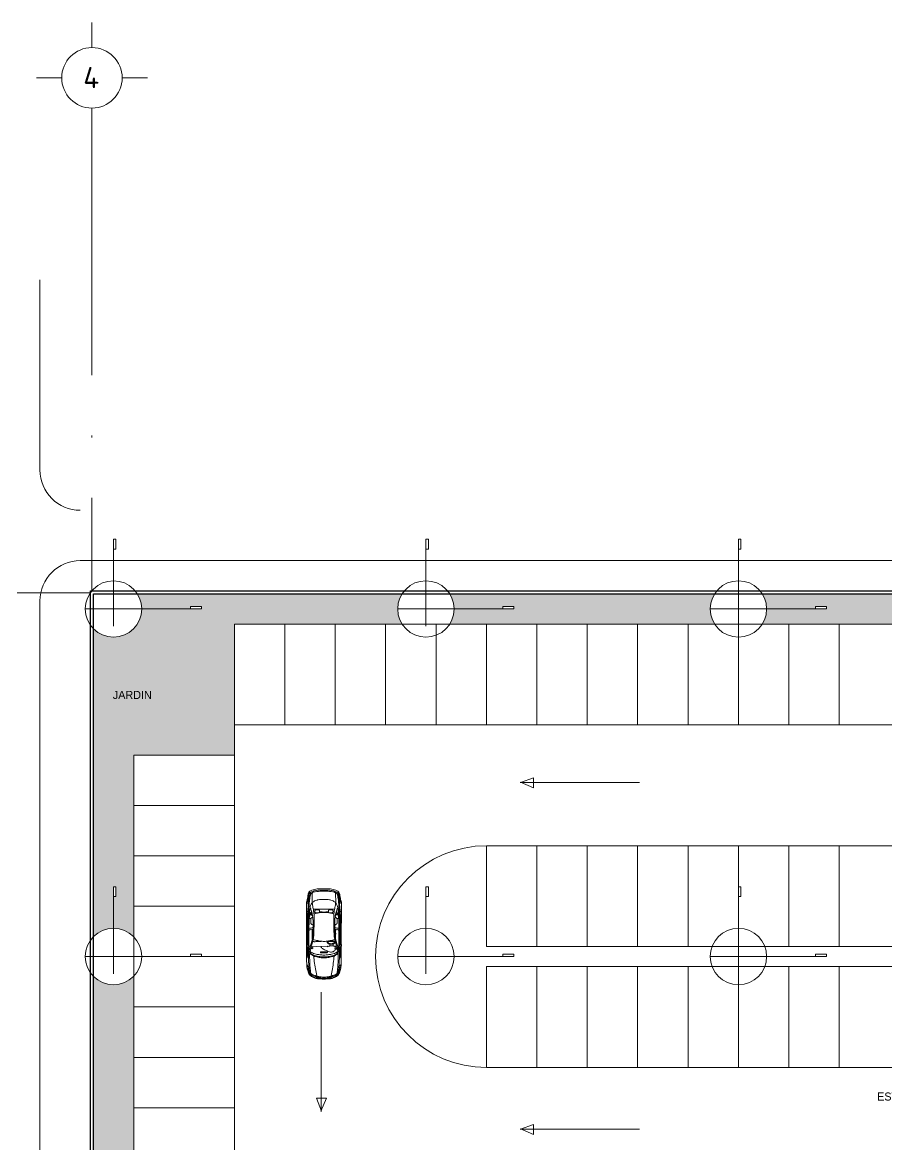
# Model space of a CAD drawing. Header units: millimetres. Extents: x 255 to 764, y 60 to 269.
# Drawn here: x 619.4 to 662.2, y 213.4 to 269.1 of the extents above; entities that cross this region are included whole.
import ezdxf
from ezdxf.enums import TextEntityAlignment as Align

# ---------------------------------------------------------------- set-up
doc = ezdxf.new("R2010")
doc.units = ezdxf.units.MM
doc.linetypes.add('ACAD_ISO10W100', pattern=[18, 12, -3, 0, -3])
for name, color, linetype, lineweight in [('ARBOLES A', 1, 'Continuous', 9), ('AUTOS', 1, 'Continuous', 9), ('BANQUETA', 2, 'Continuous', 20), ('CANCHAS', 1, 'Continuous', 9), ('EJES', 2, 'ACAD_ISO10W100', 20), ('FACHADA 04', 3, 'Continuous', 30), ('HATCH', 1, 'Continuous', 9), ('mobiliario', 1, 'Continuous', 0), ('TEXTO 02', 1, 'Continuous', 13)]:
    doc.layers.add(name, color=color, linetype=linetype, lineweight=lineweight)
doc.styles.add('style3', font='isocpeur.ttf')

# ---------------------------------------------------------------- blocks, each defined once
blk = doc.blocks.new('AutoP19')
for p, q in [((-1.246, 0.706), (-0.654, 0.552)), ((-0.92, 0.616), (-0.953, 0.147)), ((-0.926, 0.745), (-0.939, 0.759)), ((-0.939, 0.759), (-0.904, 0.759)), ((-0.926, 0.745), (-0.06, 0.745)), ((-0.904, 0.675), (-0.926, 0.745)), ((-0.904, 0.759), (-0.849, 0.859)), ((-0.882, 0.778), (0.131, 0.782)), ((-0.864, 0.826), (0.421, 0.822)), ((-0.849, 0.859), (1.253, 0.867)), ((-0.252, 0.581), (-0.063, 0.584)), ((-0.06, 0.745), (0.298, 0.734)), ((0.443, 0.653), (0.244, 0.652)), ((-0.938, 0.133), (-0.931, -0.154)), ((0.911, 0.528), (0.911, -0.03)), ((0.911, -0.528), (0.911, 0.03)), ((1.751, 0.525), (1.813, 0.497)), ((-1.246, -0.706), (-0.654, -0.552)), ((-0.824, -0.288), (-0.914, -0.286)), ((-0.818, -0.453), (-0.914, -0.453)), ((1.751, -0.525), (1.813, -0.497)), ((-0.926, -0.745), (-0.939, -0.759)), ((-0.939, -0.759), (-0.904, -0.759)), ((-0.904, -0.675), (-0.926, -0.745)), ((-0.926, -0.745), (-0.06, -0.745)), ((-0.904, -0.759), (-0.849, -0.859)), ((-0.882, -0.778), (0.131, -0.782)), ((-0.864, -0.826), (0.421, -0.822)), ((-0.849, -0.859), (1.253, -0.867)), ((-0.252, -0.581), (-0.063, -0.584)), ((-0.06, -0.745), (0.298, -0.734)), ((0.443, -0.653), (0.244, -0.652))]:
    blk.add_line(p, q)
for centre in [(-1.017, 0.589), (-1.017, -0.589)]:
    blk.add_ellipse(centre, major_axis=(0, 0.0429), ratio=0.983266, start_param=4.712389, end_param=10.995574)
for points, knots in [([(-2.564, 0), (-2.564, 0.054), (-2.548, 0.215), (-2.538, 0.436), (-2.443, 0.603), (-2.375, 0.696), (-2.29, 0.75), (-2.194, 0.793), (-2.081, 0.821), (-2.002, 0.842), (-1.959, 0.842)], [0, 0, 0, 0, 0.16039, 0.479033, 0.632967, 0.722015, 0.817474, 0.927562, 1.03733, 1.167094, 1.167094, 1.167094, 1.167094]), ([(-2.253, 0.764), (-2.281, 0.74), (-2.334, 0.696), (-2.415, 0.613), (-2.479, 0.488), (-2.504, 0.346), (-2.531, 0.181), (-2.539, 0.071), (-2.539, 0)], [0, 0, 0, 0, 0.1095129, 0.2035347, 0.3452507, 0.5161382, 0.6275464, 0.8383798, 0.8383798, 0.8383798, 0.8383798]), ([(-1.959, 0.842), (-2.018, 0.841), (-2.115, 0.791), (-2.243, 0.737), (-2.338, 0.648), (-2.417, 0.517), (-2.442, 0.402), (-2.45, 0.335)], [0, 0, 0, 0, 0.1772572, 0.3124951, 0.4151678, 0.5597243, 0.7575412, 0.7575412, 0.7575412, 0.7575412]), ([(-2.137, 0.783), (-2.135, 0.773), (-2.137, 0.752), (-2.164, 0.743), (-2.196, 0.721), (-2.236, 0.691), (-2.292, 0.651), (-2.327, 0.579), (-2.368, 0.503), (-2.38, 0.441), (-2.394, 0.406), (-2.407, 0.381), (-2.431, 0.371), (-2.445, 0.37)], [0, 0, 0, 0, 0.0304541, 0.0502818, 0.0786089, 0.1479133, 0.1986294, 0.2831705, 0.3780326, 0.4523267, 0.4667809, 0.4902599, 0.5347198, 0.5347198, 0.5347198, 0.5347198]), ([(-1.246, 0.706), (-1.336, 0.713), (-1.528, 0.711), (-1.823, 0.699), (-2.078, 0.68), (-2.231, 0.661), (-2.281, 0.655)], [0, 0, 0, 0, 0.269375, 0.574535, 0.885339, 1.036319, 1.036319, 1.036319, 1.036319]), ([(-2.24, 0.684), (-2.219, 0.698), (-2.163, 0.712), (-2.048, 0.733), (-1.884, 0.752), (-1.678, 0.762), (-1.447, 0.769), (-1.218, 0.771), (-1.059, 0.771), (-0.99, 0.772)], [0, 0, 0, 0, 0.076148, 0.165903, 0.355672, 0.569871, 0.782325, 1.050047, 1.257936, 1.257936, 1.257936, 1.257936]), ([(-1.841, 0.853), (-1.843, 0.842), (-1.869, 0.817), (-1.921, 0.798), (-1.99, 0.782), (-2.055, 0.774), (-2.109, 0.761), (-2.135, 0.754), (-2.147, 0.751)], [0, 0, 0, 0, 0.034703, 0.0959761, 0.1659336, 0.2471559, 0.2929944, 0.3295918, 0.3295918, 0.3295918, 0.3295918]), ([(-1.959, 0.842), (-1.922, 0.85), (-1.775, 0.856), (-1.524, 0.859), (-1.219, 0.857), (-1.022, 0.86), (-0.93, 0.86)], [0, 0, 0, 0, 0.114897, 0.437061, 0.754269, 1.029686, 1.029686, 1.029686, 1.029686]), ([(-1.52, 0.856), (-1.515, 0.844), (-1.483, 0.831), (-1.425, 0.814), (-1.326, 0.812), (-1.169, 0.818), (-1.042, 0.819), (-0.962, 0.819)], [0, 0, 0, 0, 0.0364992, 0.0923739, 0.1867837, 0.3273982, 0.5667068, 0.5667068, 0.5667068, 0.5667068]), ([(-1.009, 0.744), (-1.036, 0.744), (-1.091, 0.747), (-1.171, 0.735), (-1.245, 0.718), (-1.314, 0.672), (-1.362, 0.593), (-1.421, 0.512), (-1.459, 0.367), (-1.488, 0.199), (-1.507, 0.059), (-1.507, 0)], [0, 0, 0, 0, 0.082256, 0.165174, 0.241383, 0.30939, 0.405348, 0.511507, 0.603349, 0.843635, 1.017671, 1.017671, 1.017671, 1.017671]), ([(-1.246, 0.706), (-1.267, 0.682), (-1.316, 0.621), (-1.386, 0.477), (-1.44, 0.264), (-1.458, 0.092), (-1.458, 0)], [0, 0, 0, 0, 0.0947759, 0.2311242, 0.4700259, 0.7400315, 0.7400315, 0.7400315, 0.7400315]), ([(-1.191, 0.69), (-1.207, 0.672), (-1.242, 0.617), (-1.287, 0.512), (-1.331, 0.371), (-1.353, 0.196), (-1.367, 0.069), (-1.367, 0)], [0, 0, 0, 0, 0.0708922, 0.1925846, 0.3348457, 0.5072814, 0.7109928, 0.7109928, 0.7109928, 0.7109928]), ([(-1.207, 0.859), (-1.207, 0.839), (-1.204, 0.805), (-1.2, 0.757), (-1.18, 0.74), (-1.173, 0.734)], [0, 0, 0, 0, 1.462159, 2.651105, 3.386321, 3.386321, 3.386321, 3.386321]), ([(0.972, 0.69), (0.956, 0.677), (0.921, 0.653), (0.844, 0.638), (0.76, 0.6), (0.644, 0.572), (0.509, 0.549), (0.303, 0.531), (0.063, 0.54), (-0.167, 0.537), (-0.363, 0.543), (-0.563, 0.565), (-0.832, 0.653), (-1.036, 0.706), (-1.156, 0.737)], [0, 0, 0, 0, 0.05975, 0.126928, 0.230034, 0.336675, 0.482225, 0.641324, 0.954906, 1.203173, 1.330375, 1.542773, 1.802261, 2.175545, 2.175545, 2.175545, 2.175545]), ([(-0.99, 0.772), (-0.991, 0.765), (-0.99, 0.749), (-1.004, 0.745), (-1.009, 0.744)], [0, 0, 0, 0, 0.02274132, 0.03717479, 0.03717479, 0.03717479, 0.03717479]), ([(-0.849, 0.859), (-0.856, 0.864), (-0.881, 0.88), (-0.935, 0.868), (-0.958, 0.818), (-1.002, 0.779), (-0.97, 0.737), (-0.936, 0.735), (-0.926, 0.745)], [0, 0, 0, 0, 0.024864, 0.0846267, 0.1362471, 0.1900683, 0.2245199, 0.2681841, 0.2681841, 0.2681841, 0.2681841]), ([(-0.654, 0.552), (-0.63, 0.545), (-0.568, 0.534), (-0.469, 0.512), (-0.352, 0.504), (-0.145, 0.494), (0.141, 0.493), (0.469, 0.481), (0.752, 0.498), (0.995, 0.543), (1.225, 0.588), (1.465, 0.58), (1.632, 0.582), (1.729, 0.575), (1.737, 0.574)], [0, 0, 0, 0, 0.073325, 0.188896, 0.303039, 0.425821, 0.811242, 1.159737, 1.41058, 1.660623, 1.899627, 2.11145, 2.377727, 2.401703, 2.401703, 2.401703, 2.401703]), ([(-0.567, 0.577), (-0.524, 0.581), (-0.437, 0.578), (-0.344, 0.581), (-0.277, 0.584), (-0.258, 0.561), (-0.251, 0.547), (-0.248, 0.54)], [0, 0, 0, 0, 3.267856, 6.568708, 7.399663, 8.099385, 8.621705, 8.621705, 8.621705, 8.621705]), ([(-0.149, 0.862), (-0.139, 0.85), (-0.117, 0.825), (-0.103, 0.784), (-0.096, 0.756), (-0.096, 0.743)], [1.808086, 1.808086, 1.808086, 1.808086, 2.918874, 4.131288, 5.10151, 5.10151, 5.10151, 5.10151]), ([(-0.14, 0.745), (-0.122, 0.716), (-0.1, 0.646), (-0.068, 0.578), (-0.062, 0.538)], [0, 0, 0, 0, 0.1000351, 0.2184418, 0.2184418, 0.2184418, 0.2184418]), ([(-0.056, 0.745), (-0.043, 0.714), (-0.027, 0.654), (-0.004, 0.585), (-0.001, 0.547), (0, 0.538)], [0, 0, 0, 0, 2.528586, 4.711885, 5.408215, 5.408215, 5.408215, 5.408215]), ([(0.244, 0.652), (0.228, 0.652), (0.188, 0.646), (0.147, 0.599), (0.126, 0.558), (0.127, 0.536)], [0, 0, 0, 0, 0.0486628, 0.1144515, 0.1777721, 0.1777721, 0.1777721, 0.1777721]), ([(0.131, 0.782), (0.266, 0.782), (0.477, 0.778), (0.787, 0.757), (0.964, 0.75), (1.063, 0.739)], [0, 0, 0, 0, 0.4042759, 0.6333827, 0.9326252, 0.9326252, 0.9326252, 0.9326252]), ([(0.298, 0.734), (0.357, 0.734), (0.483, 0.727), (0.628, 0.729), (0.793, 0.711), (0.935, 0.697), (1.059, 0.676), (1.1, 0.66)], [0, 0, 0, 0, 0.1783018, 0.3787173, 0.431954, 0.6762374, 0.8077184, 0.8077184, 0.8077184, 0.8077184]), ([(0.421, 0.822), (0.487, 0.822), (0.608, 0.818), (0.804, 0.804), (1.011, 0.791), (1.224, 0.77), (1.404, 0.755), (1.54, 0.743), (1.64, 0.705), (1.708, 0.646), (1.737, 0.579), (1.778, 0.432), (1.798, 0.238), (1.804, 0.063), (1.804, 0)], [0, 0, 0, 0, 0.198873, 0.363323, 0.587433, 0.823543, 1.004622, 1.129816, 1.230113, 1.320655, 1.388577, 1.443334, 1.771447, 1.958652, 1.958652, 1.958652, 1.958652]), ([(0.684, 0.672), (0.663, 0.677), (0.612, 0.689), (0.55, 0.72), (0.489, 0.732), (0.447, 0.705), (0.446, 0.672), (0.446, 0.643), (0.47, 0.627), (0.489, 0.592), (0.515, 0.57), (0.52, 0.551)], [0, 0, 0, 0, 0.0655106, 0.1550445, 0.2094604, 0.2438604, 0.287164, 0.3001388, 0.3275984, 0.3616951, 0.4200969, 0.4200969, 0.4200969, 0.4200969]), ([(0.793, 0.866), (0.791, 0.846), (0.797, 0.805), (0.76, 0.758), (0.692, 0.671), (0.623, 0.603), (0.561, 0.559)], [0, 0, 0, 0, 0.0597371, 0.1139981, 0.1672498, 0.3938869, 0.3938869, 0.3938869, 0.3938869]), ([(0.755, 0.714), (0.739, 0.695), (0.693, 0.643), (0.643, 0.594), (0.608, 0.566)], [0, 0, 0, 0, 1.868162, 5.271297, 5.271297, 5.271297, 5.271297]), ([(0.712, 0.659), (0.724, 0.655), (0.736, 0.631), (0.745, 0.609), (0.748, 0.599)], [0, 0, 0, 0, 0.983949, 1.771691, 1.771691, 1.771691, 1.771691]), ([(0.808, 0.622), (0.791, 0.623), (0.752, 0.621), (0.728, 0.652), (0.712, 0.659)], [0, 0, 0, 0, 0.0535488, 0.1060573, 0.1060573, 0.1060573, 0.1060573]), ([(1.063, 0.739), (1.139, 0.736), (1.262, 0.723), (1.428, 0.71), (1.548, 0.689), (1.648, 0.649), (1.727, 0.615), (1.737, 0.574)], [0, 0, 0, 0, 0.2277977, 0.3719478, 0.4996814, 0.5863441, 0.709615, 0.709615, 0.709615, 0.709615]), ([(1.1, 0.66), (1.123, 0.653), (1.171, 0.629), (1.253, 0.571), (1.32, 0.47), (1.361, 0.367), (1.373, 0.304), (1.377, 0.284)], [0, 0, 0, 0, 0.0720749, 0.1581284, 0.2958089, 0.4262456, 0.4842292, 0.4842292, 0.4842292, 0.4842292]), ([(1.181, 0.863), (1.185, 0.857), (1.2, 0.844), (1.248, 0.825), (1.331, 0.813), (1.439, 0.79), (1.544, 0.775), (1.632, 0.765), (1.695, 0.73), (1.738, 0.676), (1.776, 0.61), (1.801, 0.534), (1.826, 0.451), (1.834, 0.394), (1.838, 0.362)], [0, 0, 0, 0, 0.0219205, 0.0572122, 0.1522539, 0.2718866, 0.3894011, 0.4710097, 0.5346344, 0.5986698, 0.6733118, 0.758696, 0.8351341, 0.9293726, 0.9293726, 0.9293726, 0.9293726]), ([(1.253, 0.867), (1.269, 0.856), (1.319, 0.845), (1.409, 0.822), (1.521, 0.807), (1.63, 0.789), (1.717, 0.771), (1.78, 0.725), (1.826, 0.667), (1.864, 0.575), (1.894, 0.463), (1.912, 0.36), (1.915, 0.302), (1.915, 0.288)], [0, 0, 0, 0, 0.056668, 0.14946, 0.28161, 0.392935, 0.481686, 0.542967, 0.622845, 0.69797, 0.833643, 0.965665, 1.00577, 1.00577, 1.00577, 1.00577]), ([(-2.564, 0), (-2.564, -0.054), (-2.548, -0.215), (-2.538, -0.436), (-2.443, -0.603), (-2.375, -0.696), (-2.29, -0.75), (-2.194, -0.793), (-2.081, -0.821), (-2.002, -0.842), (-1.959, -0.842)], [0, 0, 0, 0, 0.16039, 0.479033, 0.632967, 0.722015, 0.817474, 0.927562, 1.03733, 1.167094, 1.167094, 1.167094, 1.167094]), ([(-2.253, -0.764), (-2.281, -0.74), (-2.334, -0.696), (-2.415, -0.613), (-2.479, -0.488), (-2.504, -0.346), (-2.531, -0.181), (-2.539, -0.071), (-2.539, 0)], [0, 0, 0, 0, 0.1095129, 0.2035347, 0.3452507, 0.5161382, 0.6275464, 0.8383798, 0.8383798, 0.8383798, 0.8383798]), ([(-2.45, 0.335), (-2.461, 0.334), (-2.48, 0.314), (-2.487, 0.249), (-2.496, 0.144), (-2.51, 0.052), (-2.51, 0)], [0, 0, 0, 0, 0.0314754, 0.0702057, 0.1915753, 0.3439346, 0.3439346, 0.3439346, 0.3439346]), ([(-2.45, -0.335), (-2.461, -0.334), (-2.48, -0.314), (-2.487, -0.249), (-2.496, -0.144), (-2.51, -0.052), (-2.51, 0)], [0, 0, 0, 0, 0.0314754, 0.0702057, 0.1915753, 0.3439346, 0.3439346, 0.3439346, 0.3439346]), ([(-2.428, 0.34), (-2.425, 0.338), (-2.425, 0.32), (-2.431, 0.295), (-2.445, 0.238), (-2.448, 0.186), (-2.455, 0.101), (-2.461, 0.047), (-2.461, 0)], [0, 0, 0, 0, 0.0114788, 0.0403472, 0.0875838, 0.1755608, 0.1991501, 0.3369659, 0.3369659, 0.3369659, 0.3369659]), ([(-2.428, -0.34), (-2.425, -0.338), (-2.425, -0.32), (-2.431, -0.295), (-2.445, -0.238), (-2.448, -0.186), (-2.455, -0.101), (-2.461, -0.047), (-2.461, 0)], [0, 0, 0, 0, 0.0114788, 0.0403472, 0.0875838, 0.1755608, 0.1991501, 0.3369659, 0.3369659, 0.3369659, 0.3369659]), ([(-2.45, 0.335), (-2.349, 0.365), (-2.121, 0.412), (-1.776, 0.465), (-1.534, 0.497), (-1.417, 0.505)], [0, 0, 0, 0, 0.317374, 0.69576, 1.04714, 1.04714, 1.04714, 1.04714]), ([(-1.009, -0.744), (-1.036, -0.744), (-1.091, -0.747), (-1.171, -0.735), (-1.245, -0.718), (-1.314, -0.672), (-1.362, -0.593), (-1.421, -0.512), (-1.459, -0.367), (-1.488, -0.199), (-1.507, -0.059), (-1.507, 0)], [0, 0, 0, 0, 0.082256, 0.165174, 0.241383, 0.30939, 0.405348, 0.511507, 0.603349, 0.843635, 1.017671, 1.017671, 1.017671, 1.017671]), ([(-1.246, -0.706), (-1.267, -0.682), (-1.316, -0.621), (-1.386, -0.477), (-1.44, -0.264), (-1.458, -0.092), (-1.458, 0)], [0, 0, 0, 0, 0.0947759, 0.2311242, 0.4700259, 0.7400315, 0.7400315, 0.7400315, 0.7400315]), ([(-1.191, -0.69), (-1.207, -0.672), (-1.242, -0.617), (-1.287, -0.512), (-1.331, -0.371), (-1.353, -0.196), (-1.367, -0.069), (-1.367, 0)], [0, 0, 0, 0, 0.0708922, 0.1925846, 0.3348457, 0.5072814, 0.7109928, 0.7109928, 0.7109928, 0.7109928]), ([(-1.253, 0), (-1.253, 0.029), (-1.255, 0.078), (-1.249, 0.129), (-1.25, 0.166), (-1.232, 0.172), (-1.218, 0.171), (-1.207, 0.155), (-1.205, 0.097), (-1.202, 0.044), (-1.201, 0)], [0, 0, 0, 0, 0.0857277, 0.1381048, 0.1641986, 0.1769751, 0.1890325, 0.2028129, 0.2286049, 0.3592554, 0.3592554, 0.3592554, 0.3592554]), ([(-1.253, 0), (-1.253, -0.029), (-1.255, -0.078), (-1.249, -0.129), (-1.25, -0.166), (-1.232, -0.172), (-1.218, -0.171), (-1.207, -0.155), (-1.205, -0.097), (-1.202, -0.044), (-1.201, 0)], [0, 0, 0, 0, 0.0857277, 0.1381048, 0.1641986, 0.1769751, 0.1890325, 0.2028129, 0.2286049, 0.3592554, 0.3592554, 0.3592554, 0.3592554]), ([(-0.938, 0.133), (-0.94, 0.14), (-0.961, 0.156), (-1.005, 0.122), (-1.041, 0.078), (-1.084, 0.005), (-1.133, -0.099), (-1.178, -0.215), (-1.22, -0.322), (-1.221, -0.412), (-1.184, -0.486), (-1.136, -0.543), (-1.084, -0.579), (-1.054, -0.616), (-1.039, -0.641), (-1.036, -0.651)], [0, 0, 0, 0, 0.527288, 1.647451, 3.487558, 5.099073, 7.968657, 12.238313, 14.475187, 16.613757, 18.744202, 20.639343, 22.223389, 23.452731, 24.286529, 24.286529, 24.286529, 24.286529]), ([(-0.665, 0.553), (-0.675, 0.547), (-0.693, 0.524), (-0.707, 0.472), (-0.696, 0.36), (-0.7, 0.259), (-0.701, 0.165), (-0.687, 0.149), (-0.679, 0.142)], [0, 0, 0, 0, 0.842998, 2.122875, 3.997599, 9.174838, 10.012722, 10.751336, 10.751336, 10.751336, 10.751336]), ([(-0.594, 0.534), (-0.603, 0.496), (-0.637, 0.386), (-0.673, 0.205), (-0.69, 0.06), (-0.69, -0.009)], [0, 0, 0, 0, 0.1139079, 0.3411539, 0.543502, 0.543502, 0.543502, 0.543502]), ([(0.421, -0.822), (0.487, -0.822), (0.608, -0.818), (0.804, -0.804), (1.011, -0.791), (1.224, -0.77), (1.404, -0.755), (1.54, -0.743), (1.64, -0.705), (1.708, -0.646), (1.737, -0.579), (1.778, -0.432), (1.798, -0.238), (1.804, -0.063), (1.804, 0)], [0, 0, 0, 0, 0.198873, 0.363323, 0.587433, 0.823543, 1.004622, 1.129816, 1.230113, 1.320655, 1.388577, 1.443334, 1.771447, 1.958652, 1.958652, 1.958652, 1.958652]), ([(0.668, 0.495), (0.677, 0.483), (0.689, 0.442), (0.708, 0.367), (0.734, 0.255), (0.747, 0.101), (0.747, -0.015), (0.748, -0.079)], [0, 0, 0, 0, 0.0451009, 0.1211996, 0.2308505, 0.385263, 0.5739042, 0.5739042, 0.5739042, 0.5739042]), ([(0.668, -0.495), (0.677, -0.483), (0.689, -0.442), (0.708, -0.367), (0.734, -0.255), (0.747, -0.101), (0.747, 0.015), (0.748, 0.079)], [0, 0, 0, 0, 0.0451009, 0.1211996, 0.2308505, 0.385263, 0.5739042, 0.5739042, 0.5739042, 0.5739042]), ([(0.731, 0.301), (0.731, 0.334), (0.736, 0.376), (0.734, 0.43), (0.762, 0.456), (0.8, 0.447), (0.835, 0.456), (0.858, 0.442), (0.867, 0.425), (0.875, 0.361), (0.876, 0.301), (0.871, 0.239), (0.855, 0.229), (0.832, 0.225), (0.799, 0.227), (0.767, 0.223), (0.735, 0.234), (0.733, 0.267), (0.731, 0.288), (0.731, 0.301)], [0, 0, 0, 0, 0.0969044, 0.1295913, 0.1506192, 0.1985921, 0.2360698, 0.2557908, 0.2719711, 0.2929882, 0.44406, 0.4519132, 0.4720918, 0.4918599, 0.5228758, 0.5707096, 0.5892096, 0.6145759, 0.654681, 0.654681, 0.654681, 0.654681]), ([(0.775, 0.226), (0.775, 0.221), (0.773, 0.137), (0.769, 0.053), (0.766, -0.027)], [11.235438, 11.235438, 11.235438, 11.235438, 11.552536, 17.586883, 17.586883, 17.586883, 17.586883]), ([(0.775, -0.226), (0.775, -0.221), (0.773, -0.137), (0.769, -0.053), (0.766, 0.027)], [11.235438, 11.235438, 11.235438, 11.235438, 11.552536, 17.586883, 17.586883, 17.586883, 17.586883]), ([(1.377, 0.284), (1.386, 0.238), (1.4, 0.143), (1.397, 0.048), (1.396, 0)], [0, 0, 0, 0, 0.140379, 0.2808468, 0.2808468, 0.2808468, 0.2808468]), ([(1.377, -0.284), (1.386, -0.238), (1.4, -0.143), (1.397, -0.048), (1.396, 0)], [0, 0, 0, 0, 0.140379, 0.2808468, 0.2808468, 0.2808468, 0.2808468]), ([(1.838, 0.362), (1.848, 0.312), (1.858, 0.192), (1.86, 0.073), (1.86, 0.005)], [0, 0, 0, 0, 0.1502861, 0.3522699, 0.3522699, 0.3522699, 0.3522699]), ([(-1.959, -0.842), (-2.018, -0.841), (-2.115, -0.791), (-2.243, -0.737), (-2.338, -0.648), (-2.417, -0.517), (-2.442, -0.402), (-2.45, -0.335)], [0, 0, 0, 0, 0.1772572, 0.3124951, 0.4151678, 0.5597243, 0.7575412, 0.7575412, 0.7575412, 0.7575412]), ([(-2.45, -0.335), (-2.349, -0.365), (-2.121, -0.412), (-1.776, -0.465), (-1.534, -0.497), (-1.417, -0.505)], [0, 0, 0, 0, 0.317374, 0.69576, 1.04714, 1.04714, 1.04714, 1.04714]), ([(-2.137, -0.783), (-2.135, -0.773), (-2.137, -0.752), (-2.164, -0.743), (-2.196, -0.721), (-2.236, -0.691), (-2.292, -0.651), (-2.327, -0.579), (-2.368, -0.503), (-2.38, -0.441), (-2.394, -0.406), (-2.407, -0.381), (-2.431, -0.371), (-2.445, -0.37)], [0, 0, 0, 0, 0.0304541, 0.0502818, 0.0786089, 0.1479133, 0.1986294, 0.2831705, 0.3780326, 0.4523267, 0.4667809, 0.4902599, 0.5347198, 0.5347198, 0.5347198, 0.5347198]), ([(0.972, -0.69), (0.956, -0.677), (0.921, -0.653), (0.844, -0.638), (0.76, -0.6), (0.644, -0.572), (0.509, -0.549), (0.303, -0.531), (0.063, -0.54), (-0.167, -0.537), (-0.363, -0.543), (-0.563, -0.565), (-0.832, -0.653), (-1.036, -0.706), (-1.156, -0.737)], [0, 0, 0, 0, 0.05975, 0.126928, 0.230034, 0.336675, 0.482225, 0.641324, 0.954906, 1.203173, 1.330375, 1.542773, 1.802261, 2.175545, 2.175545, 2.175545, 2.175545]), ([(-0.925, -0.547), (-0.929, -0.55), (-0.935, -0.555), (-0.951, -0.558), (-0.952, -0.549), (-0.951, -0.543), (-0.945, -0.536), (-0.935, -0.528), (-0.926, -0.507), (-0.915, -0.469), (-0.908, -0.4), (-0.908, -0.33), (-0.919, -0.263), (-0.941, -0.222), (-0.949, -0.189), (-0.965, -0.182), (-0.96, -0.177), (-0.954, -0.174), (-0.945, -0.174), (-0.938, -0.172), (-0.926, -0.175), (-0.931, -0.16), (-0.931, -0.154)], [0, 0, 0, 0, 0.0138597, 0.0278304, 0.0329137, 0.0379971, 0.0465756, 0.0592704, 0.0762214, 0.1105991, 0.1789801, 0.2766959, 0.3173629, 0.3800771, 0.4110544, 0.4160421, 0.4210284, 0.4277212, 0.4387433, 0.4448131, 0.4508005, 0.4694463, 0.4694463, 0.4694463, 0.4694463]), ([(-0.824, -0.288), (-0.826, -0.302), (-0.814, -0.229), (-0.797, -0.209), (-0.772, -0.173), (-0.742, -0.164), (-0.711, -0.169), (-0.69, -0.205), (-0.659, -0.251), (-0.648, -0.316), (-0.649, -0.389), (-0.658, -0.456), (-0.679, -0.511), (-0.705, -0.544), (-0.732, -0.555), (-0.753, -0.551), (-0.772, -0.544), (-0.786, -0.523), (-0.811, -0.487), (-0.826, -0.408), (-0.835, -0.376), (-0.821, -0.276), (-0.824, -0.288)], [0, 0, 0, 0, 0.03969, 0.089634, 0.13125, 0.1542862, 0.1797268, 0.2207266, 0.2680991, 0.3447665, 0.4095645, 0.4843001, 0.541515, 0.5817687, 0.6060665, 0.6262474, 0.6436722, 0.6634686, 0.6988791, 0.7758465, 0.8696394, 0.907731, 0.907731, 0.907731, 0.907731]), ([(-0.799, -0.286), (-0.798, -0.283), (-0.797, -0.278), (-0.795, -0.268), (-0.794, -0.262), (-0.79, -0.247), (-0.788, -0.24), (-0.784, -0.231), (-0.782, -0.228), (-0.778, -0.223), (-0.777, -0.221), (-0.771, -0.213), (-0.766, -0.207), (-0.76, -0.2), (-0.757, -0.197), (-0.753, -0.194), (-0.751, -0.193), (-0.747, -0.191), (-0.745, -0.191), (-0.739, -0.19), (-0.736, -0.19), (-0.731, -0.191), (-0.73, -0.192), (-0.728, -0.193), (-0.726, -0.195), (-0.721, -0.2), (-0.719, -0.203), (-0.714, -0.212), (-0.71, -0.217), (-0.705, -0.226), (-0.702, -0.231), (-0.696, -0.241), (-0.692, -0.246), (-0.687, -0.258), (-0.685, -0.264), (-0.681, -0.276), (-0.679, -0.283), (-0.676, -0.303), (-0.674, -0.317), (-0.673, -0.346), (-0.673, -0.36), (-0.675, -0.403), (-0.679, -0.432), (-0.69, -0.469), (-0.693, -0.48), (-0.7, -0.495), (-0.703, -0.5), (-0.709, -0.51), (-0.713, -0.514), (-0.719, -0.521), (-0.722, -0.523), (-0.728, -0.527), (-0.731, -0.528), (-0.735, -0.529), (-0.736, -0.529), (-0.739, -0.529), (-0.741, -0.528), (-0.746, -0.527), (-0.749, -0.526), (-0.753, -0.525), (-0.754, -0.524), (-0.756, -0.523), (-0.756, -0.523), (-0.757, -0.522), (-0.757, -0.522), (-0.759, -0.519), (-0.761, -0.517), (-0.764, -0.512), (-0.766, -0.51), (-0.769, -0.505), (-0.77, -0.503), (-0.775, -0.496), (-0.777, -0.492), (-0.781, -0.484), (-0.783, -0.48), (-0.787, -0.47), (-0.789, -0.465), (-0.793, -0.45), (-0.796, -0.439), (-0.799, -0.423), (-0.8, -0.417), (-0.802, -0.407), (-0.803, -0.402), (-0.806, -0.389), (-0.807, -0.381), (-0.806, -0.363), (-0.806, -0.357), (-0.805, -0.345), (-0.805, -0.339), (-0.803, -0.319), (-0.801, -0.303), (-0.799, -0.292), (-0.799, -0.29), (-0.799, -0.288), (-0.799, -0.288), (-0.799, -0.287), (-0.799, -0.287), (-0.799, -0.286)], [0.497033, 0.497033, 0.497033, 0.497033, 0.723444, 0.723444, 0.974636, 0.974636, 1.50964, 1.50964, 2.044645, 2.044645, 2.271061, 2.271061, 2.862376, 2.862376, 3.217654, 3.217654, 3.537253, 3.537253, 3.856852, 3.856852, 4.368613, 4.368613, 4.584627, 4.584627, 4.99269, 4.99269, 5.400753, 5.400753, 5.808816, 5.808816, 6.216879, 6.216879, 6.778716, 6.778716, 7.350371, 7.350371, 7.922025, 7.922025, 9.065335, 9.065335, 10.208644, 10.208644, 12.495263, 12.495263, 13.409896, 13.409896, 13.929088, 13.929088, 14.44828, 14.44828, 14.909885, 14.909885, 15.371489, 15.371489, 15.62524, 15.62524, 15.87899, 15.87899, 16.120875, 16.120875, 16.36276, 16.36276, 16.51635, 16.51635, 16.669941, 16.669941, 16.921521, 16.921521, 17.136676, 17.136676, 17.351831, 17.351831, 17.782142, 17.782142, 18.204974, 18.204974, 18.627807, 18.627807, 19.473473, 19.473473, 19.978923, 19.978923, 20.484372, 20.484372, 21.475119, 21.475119, 21.859144, 21.859144, 22.162884, 22.162884, 22.770362, 22.770362, 22.900493, 22.900493, 22.951221, 22.951221, 22.964298, 22.964298, 22.964298, 22.964298]), ([(-0.7, -0.494), (-0.701, -0.489), (-0.706, -0.46), (-0.697, -0.372), (-0.699, -0.292), (-0.7, -0.234)], [1.749253, 1.749253, 1.749253, 1.749253, 2.122875, 3.997599, 8.307432, 8.307432, 8.307432, 8.307432]), ([(-0.7, -0.188), (-0.7, -0.18), (-0.699, -0.162), (-0.687, -0.149), (-0.679, -0.142)], [9.436432, 9.436432, 9.436432, 9.436432, 10.012722, 10.751336, 10.751336, 10.751336, 10.751336]), ([(-0.594, -0.534), (-0.603, -0.496), (-0.637, -0.386), (-0.671, -0.211), (-0.69, -0.072), (-0.69, -0.009)], [0, 0, 0, 0, 0.1139079, 0.3411539, 0.5260188, 0.5260188, 0.5260188, 0.5260188]), ([(-0.665, -0.553), (-0.675, -0.547), (-0.683, -0.537), (-0.689, -0.525), (-0.69, -0.524)], [0, 0, 0, 0, 0.8429982, 0.9626806, 0.9626806, 0.9626806, 0.9626806]), ([(-0.654, -0.552), (-0.63, -0.545), (-0.568, -0.534), (-0.469, -0.512), (-0.352, -0.504), (-0.145, -0.494), (0.141, -0.493), (0.469, -0.481), (0.752, -0.498), (0.995, -0.543), (1.225, -0.588), (1.465, -0.58), (1.632, -0.582), (1.729, -0.575), (1.737, -0.574)], [0, 0, 0, 0, 0.073325, 0.188896, 0.303039, 0.425821, 0.811242, 1.159737, 1.41058, 1.660623, 1.899627, 2.11145, 2.377727, 2.401703, 2.401703, 2.401703, 2.401703]), ([(-0.567, -0.577), (-0.524, -0.581), (-0.437, -0.578), (-0.344, -0.581), (-0.277, -0.584), (-0.258, -0.561), (-0.251, -0.547), (-0.248, -0.54)], [0, 0, 0, 0, 3.267856, 6.568708, 7.399663, 8.099385, 8.621705, 8.621705, 8.621705, 8.621705]), ([(-0.14, -0.745), (-0.122, -0.716), (-0.1, -0.646), (-0.068, -0.578), (-0.062, -0.538)], [0, 0, 0, 0, 0.1000351, 0.2184418, 0.2184418, 0.2184418, 0.2184418]), ([(-0.056, -0.745), (-0.043, -0.714), (-0.027, -0.654), (-0.004, -0.585), (-0.001, -0.547), (0, -0.538)], [0, 0, 0, 0, 2.528586, 4.711885, 5.408215, 5.408215, 5.408215, 5.408215]), ([(0.244, -0.652), (0.228, -0.652), (0.188, -0.646), (0.147, -0.599), (0.126, -0.558), (0.127, -0.536)], [0, 0, 0, 0, 0.0486628, 0.1144515, 0.1777721, 0.1777721, 0.1777721, 0.1777721]), ([(0.684, -0.672), (0.663, -0.677), (0.612, -0.689), (0.55, -0.72), (0.489, -0.732), (0.447, -0.705), (0.446, -0.672), (0.446, -0.643), (0.47, -0.627), (0.489, -0.592), (0.515, -0.57), (0.52, -0.551)], [0, 0, 0, 0, 0.0655106, 0.1550445, 0.2094604, 0.2438604, 0.287164, 0.3001388, 0.3275984, 0.3616951, 0.4200969, 0.4200969, 0.4200969, 0.4200969]), ([(0.731, -0.301), (0.731, -0.334), (0.736, -0.376), (0.734, -0.43), (0.762, -0.456), (0.8, -0.447), (0.835, -0.456), (0.858, -0.442), (0.867, -0.425), (0.875, -0.361), (0.876, -0.301), (0.871, -0.239), (0.855, -0.229), (0.832, -0.225), (0.799, -0.227), (0.767, -0.223), (0.735, -0.234), (0.733, -0.267), (0.731, -0.288), (0.731, -0.301)], [0, 0, 0, 0, 0.0969044, 0.1295913, 0.1506192, 0.1985921, 0.2360698, 0.2557908, 0.2719711, 0.2929882, 0.44406, 0.4519132, 0.4720918, 0.4918599, 0.5228758, 0.5707096, 0.5892096, 0.6145759, 0.654681, 0.654681, 0.654681, 0.654681]), ([(1.1, -0.66), (1.123, -0.653), (1.171, -0.629), (1.253, -0.571), (1.32, -0.47), (1.361, -0.367), (1.373, -0.304), (1.377, -0.284)], [0, 0, 0, 0, 0.0720749, 0.1581284, 0.2958089, 0.4262456, 0.4842292, 0.4842292, 0.4842292, 0.4842292]), ([(1.181, -0.863), (1.185, -0.857), (1.2, -0.844), (1.248, -0.825), (1.331, -0.813), (1.439, -0.79), (1.544, -0.775), (1.632, -0.765), (1.695, -0.73), (1.738, -0.676), (1.776, -0.61), (1.801, -0.534), (1.826, -0.451), (1.834, -0.394), (1.838, -0.362)], [0, 0, 0, 0, 0.0219205, 0.0572122, 0.1522539, 0.2718866, 0.3894011, 0.4710097, 0.5346344, 0.5986698, 0.6733118, 0.758696, 0.8351341, 0.9293726, 0.9293726, 0.9293726, 0.9293726]), ([(1.253, -0.867), (1.269, -0.856), (1.319, -0.845), (1.409, -0.822), (1.521, -0.807), (1.63, -0.789), (1.717, -0.771), (1.78, -0.725), (1.826, -0.667), (1.864, -0.575), (1.894, -0.463), (1.912, -0.36), (1.915, -0.302), (1.915, -0.288)], [0, 0, 0, 0, 0.056668, 0.14946, 0.28161, 0.392935, 0.481686, 0.542967, 0.622845, 0.69797, 0.833643, 0.965665, 1.00577, 1.00577, 1.00577, 1.00577]), ([(1.838, -0.362), (1.848, -0.312), (1.858, -0.192), (1.86, -0.073), (1.86, -0.005)], [0, 0, 0, 0, 0.1502861, 0.3522699, 0.3522699, 0.3522699, 0.3522699]), ([(-1.246, -0.706), (-1.336, -0.713), (-1.528, -0.711), (-1.823, -0.699), (-2.078, -0.68), (-2.231, -0.661), (-2.281, -0.655)], [0, 0, 0, 0, 0.269375, 0.574535, 0.885339, 1.036319, 1.036319, 1.036319, 1.036319]), ([(-2.24, -0.684), (-2.219, -0.698), (-2.163, -0.712), (-2.048, -0.733), (-1.884, -0.752), (-1.678, -0.762), (-1.447, -0.769), (-1.218, -0.771), (-1.059, -0.771), (-0.99, -0.772)], [0, 0, 0, 0, 0.076148, 0.165903, 0.355672, 0.569871, 0.782325, 1.050047, 1.257936, 1.257936, 1.257936, 1.257936]), ([(-1.841, -0.853), (-1.843, -0.842), (-1.869, -0.817), (-1.921, -0.798), (-1.99, -0.782), (-2.055, -0.774), (-2.109, -0.761), (-2.135, -0.754), (-2.147, -0.751)], [0, 0, 0, 0, 0.034703, 0.0959761, 0.1659336, 0.2471559, 0.2929944, 0.3295918, 0.3295918, 0.3295918, 0.3295918]), ([(-1.959, -0.842), (-1.922, -0.85), (-1.775, -0.856), (-1.524, -0.859), (-1.219, -0.857), (-1.022, -0.86), (-0.93, -0.86)], [0, 0, 0, 0, 0.114897, 0.437061, 0.754269, 1.029686, 1.029686, 1.029686, 1.029686]), ([(-1.52, -0.856), (-1.515, -0.844), (-1.483, -0.831), (-1.425, -0.814), (-1.326, -0.812), (-1.169, -0.818), (-1.042, -0.819), (-0.962, -0.819)], [0, 0, 0, 0, 0.0364992, 0.0923739, 0.1867837, 0.3273982, 0.5667068, 0.5667068, 0.5667068, 0.5667068]), ([(-1.207, -0.859), (-1.207, -0.839), (-1.204, -0.805), (-1.2, -0.757), (-1.18, -0.74), (-1.173, -0.734)], [0, 0, 0, 0, 1.462159, 2.651105, 3.386321, 3.386321, 3.386321, 3.386321]), ([(-0.99, -0.772), (-0.991, -0.765), (-0.99, -0.749), (-1.004, -0.745), (-1.009, -0.744)], [0, 0, 0, 0, 0.02274132, 0.03717479, 0.03717479, 0.03717479, 0.03717479]), ([(-0.849, -0.859), (-0.856, -0.864), (-0.881, -0.88), (-0.935, -0.868), (-0.958, -0.818), (-1.002, -0.779), (-0.97, -0.737), (-0.936, -0.735), (-0.926, -0.745)], [0, 0, 0, 0, 0.024864, 0.0846267, 0.1362471, 0.1900683, 0.2245199, 0.2681841, 0.2681841, 0.2681841, 0.2681841]), ([(-0.149, -0.862), (-0.139, -0.85), (-0.117, -0.825), (-0.103, -0.784), (-0.096, -0.756), (-0.096, -0.743)], [1.808086, 1.808086, 1.808086, 1.808086, 2.918874, 4.131288, 5.10151, 5.10151, 5.10151, 5.10151]), ([(0.131, -0.782), (0.266, -0.782), (0.477, -0.778), (0.787, -0.757), (0.964, -0.75), (1.063, -0.739)], [0, 0, 0, 0, 0.4042759, 0.6333827, 0.9326252, 0.9326252, 0.9326252, 0.9326252]), ([(0.298, -0.734), (0.357, -0.734), (0.483, -0.727), (0.628, -0.729), (0.793, -0.711), (0.935, -0.697), (1.059, -0.676), (1.1, -0.66)], [0, 0, 0, 0, 0.1783018, 0.3787173, 0.431954, 0.6762374, 0.8077184, 0.8077184, 0.8077184, 0.8077184]), ([(0.793, -0.866), (0.791, -0.846), (0.797, -0.805), (0.76, -0.758), (0.692, -0.671), (0.623, -0.603), (0.561, -0.559)], [0, 0, 0, 0, 0.0597371, 0.1139981, 0.1672498, 0.3938869, 0.3938869, 0.3938869, 0.3938869]), ([(0.755, -0.714), (0.739, -0.695), (0.693, -0.643), (0.643, -0.594), (0.608, -0.566)], [0, 0, 0, 0, 1.868162, 5.271297, 5.271297, 5.271297, 5.271297]), ([(0.712, -0.659), (0.724, -0.655), (0.736, -0.631), (0.745, -0.609), (0.748, -0.599)], [0, 0, 0, 0, 0.983949, 1.771691, 1.771691, 1.771691, 1.771691]), ([(0.808, -0.622), (0.791, -0.623), (0.752, -0.621), (0.728, -0.652), (0.712, -0.659)], [0, 0, 0, 0, 0.0535488, 0.1060573, 0.1060573, 0.1060573, 0.1060573]), ([(1.063, -0.739), (1.139, -0.736), (1.262, -0.723), (1.428, -0.71), (1.548, -0.689), (1.648, -0.649), (1.727, -0.615), (1.737, -0.574)], [0, 0, 0, 0, 0.2277977, 0.3719478, 0.4996814, 0.5863441, 0.709615, 0.709615, 0.709615, 0.709615])]:
    blk.add_open_spline(points, degree=3, knots=knots)
for points in [[(-2.281, 0.655), (-2.296, 0.651), (-2.312, 0.654), (-2.328, 0.655)], [(0.768, 0.505), (0.77, 0.487), (0.772, 0.469), (0.773, 0.451)], [(1.915, 0.288), (1.927, 0.193), (1.924, 0.096), (1.924, 0)], [(1.915, -0.288), (1.927, -0.193), (1.924, -0.096), (1.924, 0)], [(-0.918, -0.62), (-0.916, -0.596), (-0.924, -0.572), (-0.925, -0.547)], [(0.768, -0.505), (0.77, -0.487), (0.772, -0.469), (0.773, -0.451)], [(-2.281, -0.655), (-2.296, -0.651), (-2.312, -0.654), (-2.328, -0.655)]]:
    blk.add_open_spline(points, degree=3)
blk = doc.blocks.new('Boln')
at = {"color": 5}
for p, q in [((0, 1.7), (0, 2.2)), ((-0.6, 1.1), (-1.1, 1.1)), ((0.6, 1.1), (1.1, 1.1))]:
    blk.add_line(p, q, dxfattribs=at)
blk.add_line((0, 0.5), (0, 0))
blk.add_circle((0, 1.1), 0.6)
at = {"color": 9, "style": 'style3'}
blk.add_attdef('A', text='', height=0.42, dxfattribs=at).set_placement((-0.014, 0.896), align=Align.CENTER)

msp = doc.modelspace()

# ---------------------------------------------------------------- hatches: boundary and pattern name
at = {"layer": 'ARBOLES A', "lineweight": 0}
h = msp.add_hatch(dxfattribs=at)
h.set_pattern_fill('AR-SAND', color=256, scale=0.02, style=0)
h.set_pattern_definition([(37.5, (466.1851, -363.19664), (-0.0320006, 0.9788265), [0, -0.77216, 0, -0.8636, 0, -0.8255]), (7.5, (466.1851, -363.1966), (0.8990466, 1.4336502), [0, -0.41656, 0, -0.69596, 0, -0.2667]), (327.5, (465.5603, -363.1966), (1.5819847, 0.0028744), [0, -0.254, 0, -0.9144, 0, -1.1938]), (317.5, (465.5603, -363.1966), (1.527113, 0.4458586), [0, -0.127, 0, -0.59944, 0, -0.6858])])
h.paths.add_polyline_path([(623.895, 197.229), (622.895, 197.229), (622.895, 189.858, -0.201566), (623.895, 190.279), (623.895, 192.339)])
h.paths.add_polyline_path([(624.895, 197.229), (623.895, 197.229), (623.895, 192.339), (624.013, 192.339), (624.013, 191.855), (623.895, 191.855), (623.895, 190.279, -0.414214), (625.295, 188.879), (627.713, 188.879), (627.713, 188.995), (628.26, 188.995), (628.26, 188.879), (630.745, 188.879), (630.745, 190.229), (629.895, 190.229), (624.895, 190.229)])
h.paths.add_polyline_path([(624.895, 204.749, -0.201566), (623.895, 204.329), (623.895, 197.229), (624.895, 197.229)])
h.paths.add_polyline_path([(623.895, 204.329, -0.201566), (622.895, 204.749), (622.895, 197.229), (623.895, 197.229)])
h.paths.add_polyline_path([(623.895, 221.329, -0.201566), (622.895, 221.749), (622.895, 206.708, -0.201566), (623.895, 207.129), (623.895, 209.189)])
h.paths.add_polyline_path([(624.895, 221.749, -0.201566), (623.895, 221.329), (623.895, 209.189), (624.013, 209.189), (624.013, 208.705), (623.895, 208.705), (623.895, 207.129, -0.201566), (624.895, 206.708)])
h.paths.add_polyline_path([(629.895, 239.229), (638.213, 239.229, -0.142287), (637.995, 239.979), (637.984, 239.979), (625.295, 239.979, -0.414214), (623.895, 238.579), (623.895, 226.189), (624.013, 226.189), (624.013, 225.705), (623.895, 225.705), (623.895, 224.129, -0.201566), (624.895, 223.708), (624.895, 232.729), (629.895, 232.729)])
h.paths.add_polyline_path([(623.895, 238.579, -0.201566), (622.895, 238.999), (622.895, 223.708, -0.201566), (623.895, 224.129), (623.895, 226.189)])
h.paths.add_polyline_path([(638.213, 240.729), (625.078, 240.729, -0.142287), (625.295, 239.979), (627.713, 239.979), (627.713, 240.095), (628.26, 240.095), (628.26, 239.979), (637.995, 239.979, -0.142287)])
h.paths.add_polyline_path([(653.713, 240.729), (640.578, 240.729, -0.142287), (640.795, 239.979), (643.213, 239.979), (643.213, 240.095), (643.76, 240.095), (643.76, 239.979), (653.495, 239.979, -0.142287)])
h.paths.add_polyline_path([(653.495, 239.979), (653.484, 239.979), (640.795, 239.979, -0.142287), (640.578, 239.229), (653.713, 239.229, -0.142287)])
h.paths.add_polyline_path([(668.995, 239.979), (668.984, 239.979), (656.295, 239.979, -0.142287), (656.078, 239.229), (669.213, 239.229, -0.142287)])
h.paths.add_polyline_path([(669.213, 240.729), (656.078, 240.729, -0.142287), (656.295, 239.979), (658.713, 239.979), (658.713, 240.095), (659.26, 240.095), (659.26, 239.979), (668.995, 239.979, -0.142287)])

# ---------------------------------------------------------------- linework, layer by layer
at = {"layer": 'ARBOLES A'}
for p, q in [((623.895, 239.13), (623.895, 243.439)), ((639.395, 239.13), (639.395, 243.439)), ((654.895, 239.13), (654.895, 243.439)), ((622.484, 239.979), (628.26, 239.979)), ((637.984, 239.979), (643.76, 239.979)), ((653.484, 239.979), (659.26, 239.979)), ((623.895, 221.88), (623.895, 226.189)), ((639.395, 221.88), (639.395, 226.189)), ((654.895, 221.88), (654.895, 226.189)), ((622.484, 222.729), (628.26, 222.729)), ((637.984, 222.729), (643.76, 222.729)), ((653.484, 222.729), (659.26, 222.729))]:
    msp.add_line(p, q, dxfattribs=at)
for points in [[(623.895, 243.439), (624.013, 243.439), (624.013, 242.955), (623.895, 242.955)], [(639.395, 243.439), (639.513, 243.439), (639.513, 242.955), (639.395, 242.955)], [(654.895, 243.439), (655.013, 243.439), (655.013, 242.955), (654.895, 242.955)], [(628.26, 239.979), (627.713, 239.979), (627.713, 240.095), (628.26, 240.095)], [(643.76, 239.979), (643.213, 239.979), (643.213, 240.095), (643.76, 240.095)], [(659.26, 239.979), (658.713, 239.979), (658.713, 240.095), (659.26, 240.095)], [(623.895, 226.189), (624.013, 226.189), (624.013, 225.705), (623.895, 225.705)], [(639.395, 226.189), (639.513, 226.189), (639.513, 225.705), (639.395, 225.705)], [(654.895, 226.189), (655.013, 226.189), (655.013, 225.705), (654.895, 225.705)], [(628.26, 222.729), (627.713, 222.729), (627.713, 222.845), (628.26, 222.845)], [(643.76, 222.729), (643.213, 222.729), (643.213, 222.845), (643.76, 222.845)], [(659.26, 222.729), (658.713, 222.729), (658.713, 222.845), (659.26, 222.845)]]:
    msp.add_lwpolyline(points, close=True, dxfattribs=at)
for centre in [(623.895, 239.979), (639.395, 239.979), (654.895, 239.979), (623.895, 222.729), (639.395, 222.729), (654.895, 222.729)]:
    msp.add_circle(centre, 1.4, dxfattribs=at)
at = {"layer": 'AUTOS'}
for p, q in [((629.895, 230.229), (624.895, 230.229)), ((629.895, 227.729), (624.895, 227.729)), ((629.895, 225.229), (624.895, 225.229)), ((629.895, 222.729), (624.895, 222.729)), ((629.895, 220.229), (624.895, 220.229)), ((629.895, 217.729), (624.895, 217.729)), ((629.895, 215.229), (624.895, 215.229))]:
    msp.add_line(p, q, dxfattribs=at)
msp.add_arc((642.395, 222.729), 5.5, 90, 270, dxfattribs=at)
at = {"layer": 'BANQUETA'}
for p, q in [((620.245, 246.879), (620.245, 256.307)), ((622.245, 242.379), (736.461, 242.379)), ((620.245, 189.729), (620.245, 240.379))]:
    msp.add_line(p, q, dxfattribs=at)
for centre, start, end in [((622.245, 246.879), 180, 270), ((622.245, 240.379), 90, 180)]:
    msp.add_arc(centre, 2, start, end, dxfattribs=at)
at = {"layer": 'CANCHAS'}
for p, q in [((629.895, 239.229), (709.895, 239.229)), ((629.895, 190.229), (629.895, 239.229)), ((632.395, 234.229), (632.395, 239.229)), ((632.395, 234.229), (632.395, 239.229)), ((634.895, 234.229), (634.895, 239.229)), ((637.395, 234.229), (637.395, 239.229)), ((639.895, 234.229), (639.895, 239.229)), ((642.395, 234.229), (642.395, 239.229)), ((644.895, 234.229), (644.895, 239.229)), ((647.395, 234.229), (647.395, 239.229)), ((649.895, 234.229), (649.895, 239.229)), ((652.395, 234.229), (652.395, 239.229)), ((654.895, 234.229), (654.895, 239.229)), ((657.395, 234.229), (657.395, 239.229)), ((659.895, 234.229), (659.895, 239.229)), ((629.895, 234.229), (709.895, 234.229)), ((624.895, 232.729), (629.895, 232.729)), ((624.895, 190.229), (624.895, 232.729)), ((642.395, 228.229), (684.895, 228.229)), ((642.395, 223.229), (642.395, 228.229)), ((644.895, 223.229), (644.895, 228.229)), ((647.395, 223.229), (647.395, 228.229)), ((649.895, 223.229), (649.895, 228.229)), ((652.395, 223.229), (652.395, 228.229)), ((654.895, 223.229), (654.895, 228.229)), ((657.395, 223.229), (657.395, 228.229)), ((659.895, 223.229), (659.895, 228.229)), ((642.395, 223.229), (684.895, 223.229)), ((642.395, 222.229), (684.895, 222.229)), ((642.395, 217.229), (642.395, 222.229)), ((644.895, 217.229), (644.895, 222.229)), ((647.395, 217.229), (647.395, 222.229)), ((649.895, 217.229), (649.895, 222.229)), ((652.395, 217.229), (652.395, 222.229)), ((654.895, 217.229), (654.895, 222.229)), ((657.395, 217.229), (657.395, 222.229)), ((659.895, 217.229), (659.895, 222.229)), ((642.395, 217.229), (684.895, 217.229))]:
    msp.add_line(p, q, dxfattribs=at)
at = {"layer": 'EJES'}
for p, q in [((622.823, 263.587), (622.823, 240.879)), ((598.099, 240.777), (622.745, 240.777))]:
    msp.add_line(p, q, dxfattribs=at)
at = {"layer": 'FACHADA 04'}
for p, q in [((622.745, 240.879), (737.461, 240.879)), ((622.745, 188.729), (622.745, 240.879)), ((622.895, 240.729), (737.461, 240.729)), ((622.895, 188.879), (622.895, 240.729))]:
    msp.add_line(p, q, dxfattribs=at)
at = {"layer": 'HATCH', "lineweight": 0}
for p, q in [((649.984, 231.367), (644.064, 231.367)), ((644.729, 231.595), (644.085, 231.361)), ((644.085, 231.39), (644.729, 231.098)), ((644.729, 231.098), (644.729, 231.595)), ((634.198, 220.958), (634.198, 215.039)), ((633.97, 215.704), (634.204, 215.06)), ((634.467, 215.704), (633.97, 215.704)), ((634.175, 215.06), (634.467, 215.704)), ((649.984, 214.166), (644.064, 214.166)), ((644.729, 214.394), (644.085, 214.16)), ((644.085, 214.189), (644.729, 213.897)), ((644.729, 213.897), (644.729, 214.394))]:
    msp.add_line(p, q, dxfattribs=at)

# ---------------------------------------------------------------- block references
at = {"layer": 'AUTOS', "rotation": 90}
msp.add_blockref('AutoP19', (634.333, 224.171), dxfattribs=at)
at = {"layer": 'mobiliario', "xscale": 2.5, "yscale": 2.5, "zscale": 2.5}
msp.add_blockref('Boln', (622.823, 263.587), dxfattribs=at).add_auto_attribs({'A': '4'})

# ---------------------------------------------------------------- texts
at = {"layer": 'TEXTO 02', "char_height": 0.4, "width": 25.7414, "attachment_point": 1}
for s, insert in [('JARDIN', (623.861, 235.913)), ('ESTACIONAMIENTO', (661.776, 215.984))]:
    msp.add_mtext(s, dxfattribs=dict(at, insert=insert))

doc.saveas('drawing.dxf')
